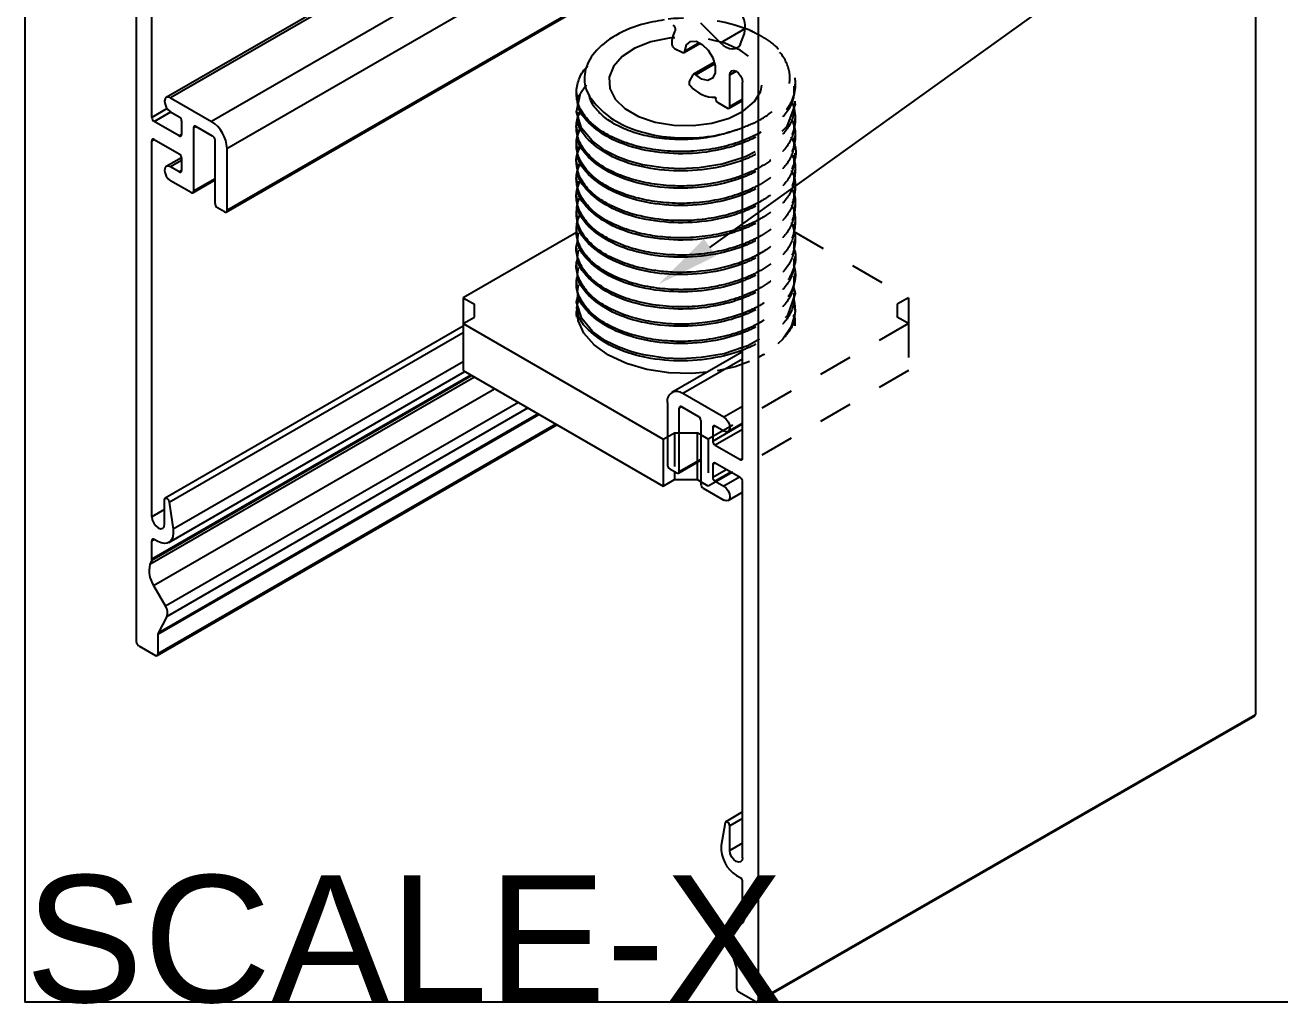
# Model space of a CAD drawing. Extents: x 0 to 7.2, y -17.4 to 0.
# Drawn here: x 0 to 3.71, y -17.354 to -14.46 of the extents above; entities that cross this region are included whole.
import ezdxf
from ezdxf import colors
from ezdxf.entities.mleader import LeaderData, LeaderLine
from ezdxf.math import Vec2, Vec3

# ---------------------------------------------------------------- set-up
doc = ezdxf.new("R2010")
doc.units = 0
doc.header["$LTSCALE"] = 0.5
doc.header["$MEASUREMENT"] = 0
doc.linetypes.add('HIDDEN2', pattern=[0.1875, 0.125, -0.0625])
doc.layers.add('CUST DWG', color=60, linetype='CONTINUOUS', lineweight=20)
doc.layers.add('Hardware', color=242, linetype='CONTINUOUS')
doc.layers.add('Housing', color=150, linetype='CONTINUOUS')
doc.layers.add('Text-Unprinted', color=131, linetype='CONTINUOUS', plot=False)
doc.styles.add('LSAD_Standard', font='arial.ttf')

msp = doc.modelspace()

# ---------------------------------------------------------------- linework, layer by layer
at = {"layer": 'Hardware', "transparency": 16777216}
for p, q in [((2.1429, -14.4747), (2.1447, -14.4756)), ((1.6303, -14.6594), (1.6303, -14.6658)), ((1.6303, -14.7105), (1.6303, -14.7168)), ((1.6303, -14.7614), (1.6303, -14.7679)), ((1.6303, -14.8125), (1.6303, -14.8189)), ((1.6303, -14.8635), (1.6303, -14.87)), ((1.6303, -14.9145), (1.6303, -14.921)), ((1.6303, -14.9656), (1.6303, -14.972)), ((1.6303, -15.0166), (1.6303, -15.0231)), ((1.6303, -15.0724), (1.2955, -15.2657)), ((1.6303, -15.0678), (1.6303, -15.0741)), ((1.6303, -15.1188), (1.6303, -15.1252)), ((1.6303, -15.1698), (1.6303, -15.1762)), ((1.6303, -15.2209), (1.6303, -15.2272)), ((1.2955, -15.2657), (1.3288, -15.2848)), ((1.2955, -15.2657), (1.2955, -15.3424)), ((1.3288, -15.3232), (1.3288, -15.2848)), ((1.6303, -15.2719), (1.6303, -15.2783)), ((1.2955, -15.3424), (1.3288, -15.3232)), ((1.2955, -15.3424), (1.8873, -15.684)), ((1.2955, -15.3424), (1.2955, -15.4813)), ((1.2955, -15.4813), (1.8873, -15.8228)), ((1.8873, -15.684), (1.8992, -15.6771)), ((1.8873, -15.684), (1.8873, -15.8228)), ((1.987, -15.753), (1.987, -15.8036)), ((1.8873, -15.8228), (1.9205, -15.8036)), ((1.9205, -15.7799), (1.9205, -15.8036)), ((1.9205, -15.8036), (1.987, -15.8036)), ((1.9982, -15.81), (1.987, -15.8036))]:
    msp.add_line(p, q, dxfattribs=at)
at = {"layer": 'Hardware', "linetype": 'HIDDEN2', "transparency": 16777216}
for p, q in [((2.2773, -14.6403), (2.2773, -14.6339)), ((2.2773, -14.6913), (2.2773, -14.6849)), ((2.2773, -14.7423), (2.2773, -14.736)), ((2.2773, -14.7934), (2.2773, -14.787)), ((2.2773, -14.8444), (2.2773, -14.8381)), ((2.2773, -14.8955), (2.2773, -14.889)), ((2.2773, -14.9465), (2.2773, -14.9401)), ((2.2773, -14.9975), (2.2773, -14.9912)), ((2.2773, -15.0486), (2.2773, -15.0421)), ((2.2736, -15.0703), (2.6121, -15.2657)), ((2.2773, -15.0996), (2.2773, -15.0932)), ((2.2773, -15.1507), (2.2773, -15.1443)), ((2.2773, -15.2017), (2.2773, -15.1954)), ((2.2773, -15.2527), (2.2773, -15.2464)), ((2.6121, -15.2657), (2.5788, -15.2848)), ((2.5788, -15.2848), (2.5788, -15.3232)), ((2.6121, -15.2657), (2.6121, -15.3424)), ((2.2754, -15.2898), (2.2764, -15.304)), ((2.2773, -15.3038), (2.2773, -15.2974)), ((2.6121, -15.3424), (2.5788, -15.3232)), ((2.6121, -15.3424), (2.0203, -15.684)), ((2.6121, -15.3424), (2.6121, -15.4813)), ((2.6121, -15.4813), (2.0203, -15.8228)), ((1.8992, -15.6771), (1.9205, -15.6648)), ((1.9205, -15.6648), (1.987, -15.6648)), ((1.9205, -15.6648), (1.9205, -15.7799)), ((1.9982, -15.6712), (1.987, -15.6648)), ((1.987, -15.6648), (1.987, -15.753)), ((2.0203, -15.684), (1.9982, -15.6712)), ((2.0203, -15.684), (2.0203, -15.8228)), ((2.0203, -15.8228), (1.9982, -15.81))]:
    msp.add_line(p, q, dxfattribs=at)
at = {"layer": 'Hardware', "transparency": 16777216, "flags": 128}
for points in [[(1.9141, -14.4975), (1.9042, -14.4981), (1.8505, -14.5092), (1.8033, -14.5277), (1.7656, -14.5524), (1.7397, -14.5818), (1.7273, -14.6139), (1.7291, -14.6468), (1.745, -14.6784), (1.774, -14.7067), (1.8143, -14.73), (1.8634, -14.7467), (1.9182, -14.7559), (1.9752, -14.7569), (2.0308, -14.7498), (2.0817, -14.7348), (2.1215, -14.7146)], [(2.1215, -14.852), (2.061, -14.8711), (1.9935, -14.882), (1.9349, -14.8846), (1.8873, -14.8821), (1.8262, -14.8726), (1.8116, -14.8691), (1.8079, -14.8682), (1.807, -14.8679), (1.8068, -14.8679), (1.8067, -14.8678), (1.8067, -14.8678), (1.8067, -14.8678), (1.8067, -14.8678), (1.8067, -14.8678), (1.8067, -14.8678), (1.7836, -14.861), (1.7519, -14.8491), (1.7145, -14.8301), (1.6765, -14.8023), (1.6453, -14.7642), (1.6305, -14.7163), (1.6429, -14.6612), (1.6548, -14.6423), (1.6605, -14.6358)], [(2.1215, -15.4132), (2.0668, -15.4312), (1.9997, -15.4428), (1.9408, -15.446), (1.8925, -15.444), (1.8293, -15.4347), (1.8134, -15.431), (1.8091, -15.4299), (1.8078, -15.4296), (1.8073, -15.4294), (1.8072, -15.4294), (1.8071, -15.4294), (1.8071, -15.4294), (1.8071, -15.4294), (1.8071, -15.4294), (1.8071, -15.4294), (1.8071, -15.4294), (1.8071, -15.4294), (1.8071, -15.4294), (1.785, -15.4229), (1.7538, -15.4113), (1.7165, -15.3928), (1.6782, -15.3652), (1.6462, -15.3272), (1.6305, -15.2791), (1.6353, -15.257)], [(2.017, -15.4857), (1.9707, -15.49), (1.9033, -15.4879), (1.8382, -15.4779), (1.7781, -15.4602), (1.7257, -15.4357), (1.6832, -15.4054), (1.6526, -15.3708), (1.6352, -15.3332), (1.6316, -15.2943), (1.6374, -15.2676)]]:
    msp.add_lwpolyline(points, dxfattribs=at)
at = {"layer": 'Hardware', "linetype": 'HIDDEN2', "transparency": 16777216, "flags": 128}
for points in [[(2.1147, -14.5334), (2.0696, -14.5132), (2.0173, -14.5001), (1.9609, -14.495), (1.9141, -14.4975)], [(2.1215, -14.7146), (2.1244, -14.7131), (2.1565, -14.6858), (2.1758, -14.6549), (2.1812, -14.6221), (2.1723, -14.5896), (2.1496, -14.5594), (2.1147, -14.5334)], [(2.2749, -14.6851), (2.277, -14.6937), (2.2528, -14.7594), (2.2002, -14.8117), (2.1325, -14.8486), (2.1215, -14.852)], [(2.2718, -15.2325), (2.2771, -15.2529), (2.2546, -15.3181), (2.2037, -15.3705), (2.1375, -15.4079), (2.1215, -15.4132)], [(2.2756, -15.3173), (2.2654, -15.3522), (2.2412, -15.3886), (2.2045, -15.4212), (2.1568, -15.4487), (2.1002, -15.4699), (2.0373, -15.4839), (2.017, -15.4857)]]:
    msp.add_lwpolyline(points, dxfattribs=at)
at = {"layer": 'Hardware', "linetype": 'HIDDEN2', "transparency": 16777216}
msp.add_arc((1.9548, -14.9549), 0.5157, 68.6082, 95.8848, dxfattribs=at)
at = {"layer": 'Hardware', "transparency": 16777216}
for points, knots in [([(1.8899, -14.444), (1.8671, -14.448), (1.8104, -14.4587), (1.7332, -14.4933), (1.6736, -14.5451), (1.6493, -14.6046), (1.6583, -14.6638), (1.6907, -14.6971), (1.7063, -14.7131)], [0.0209138, 0.0209138, 0.0209138, 0.0209138, 0.1400202, 0.3191408, 0.4984811, 0.6705735, 0.8421765, 1, 1, 1, 1]), ([(2.1215, -14.8019), (2.1173, -14.8035), (2.1026, -14.8088), (2.0761, -14.8168), (2.0409, -14.8247), (1.9936, -14.8319), (1.934, -14.835), (1.8648, -14.8299), (1.7997, -14.8165), (1.7417, -14.7953), (1.6936, -14.7675), (1.6575, -14.7345), (1.6353, -14.6978), (1.6276, -14.6592), (1.6362, -14.6209), (1.6495, -14.5939), (1.6635, -14.5815), (1.6653, -14.5799)], [0.4322399, 0.4322399, 0.4322399, 0.4322399, 0.4422294, 0.4668424, 0.4921386, 0.5181177, 0.5656221, 0.6131264, 0.6606308, 0.7081352, 0.7556396, 0.803144, 0.8506484, 0.8981528, 0.9456573, 0.9931617, 1, 1, 1, 1]), ([(2.1215, -14.8083), (2.1046, -14.8147), (2.0531, -14.8306), (1.9596, -14.8433), (1.8461, -14.8359), (1.7436, -14.8061), (1.6689, -14.7566), (1.63, -14.7065), (1.6347, -14.6754), (1.6362, -14.6659)], [0.3267714, 0.3267714, 0.3267714, 0.3267714, 0.3850289, 0.4946932, 0.6039513, 0.71956, 0.8333848, 0.9492983, 1, 1, 1, 1]), ([(2.1043, -14.7691), (2.0895, -14.7742), (2.0563, -14.7856), (1.9993, -14.7958), (1.9367, -14.7993), (1.8747, -14.7951), (1.8161, -14.7833), (1.7642, -14.7646), (1.721, -14.7399), (1.6893, -14.7105), (1.6717, -14.6857), (1.6694, -14.6709), (1.6689, -14.6677)], [0, 0, 0, 0, 0.0883922, 0.1992441, 0.3076367, 0.4175182, 0.5288267, 0.6389464, 0.7472263, 0.8579245, 0.9691025, 1, 1, 1, 1]), ([(2.1219, -14.9038), (2.1097, -14.9084), (2.0764, -14.9194), (2.018, -14.9316), (1.948, -14.937), (1.8783, -14.9337), (1.812, -14.9219), (1.7524, -14.9021), (1.7021, -14.8755), (1.6635, -14.8433), (1.6383, -14.8071), (1.6285, -14.7689), (1.6306, -14.736), (1.6416, -14.7175), (1.6454, -14.7111)], [0.348565, 0.348565, 0.348565, 0.348565, 0.3843172, 0.4428619, 0.5014064, 0.5599505, 0.6184943, 0.6770379, 0.7355811, 0.7941241, 0.8525948, 0.9110658, 0.9695371, 1, 1, 1, 1]), ([(2.1215, -14.8593), (2.1046, -14.8657), (2.0531, -14.8816), (1.9596, -14.8943), (1.8461, -14.8869), (1.7436, -14.8572), (1.6689, -14.8076), (1.63, -14.7576), (1.6347, -14.7264), (1.6362, -14.7169)], [0.3267714, 0.3267714, 0.3267714, 0.3267714, 0.3850289, 0.4946932, 0.6039513, 0.71956, 0.8333848, 0.9492983, 1, 1, 1, 1]), ([(1.7063, -14.7131), (1.712, -14.7181), (1.7355, -14.7388), (1.7924, -14.7688), (1.8831, -14.7917), (1.9819, -14.7957), (2.0569, -14.7844), (2.0948, -14.7722), (2.1043, -14.7691)], [0, 0, 0, 0, 0.069066, 0.283713, 0.49836, 0.713008, 0.927655, 1, 1, 1, 1]), ([(2.1215, -14.955), (2.1118, -14.9586), (2.0799, -14.9695), (2.0222, -14.9822), (1.9494, -14.9882), (1.8788, -14.9848), (1.824, -14.9751), (1.7844, -14.9637), (1.7594, -14.9546), (1.7403, -14.9461), (1.7185, -14.935), (1.6894, -14.9168), (1.6549, -14.885), (1.6364, -14.8521), (1.6303, -14.8241), (1.6301, -14.8049), (1.6331, -14.7837), (1.641, -14.7697), (1.6453, -14.7621)], [0.3481064, 0.3481064, 0.3481064, 0.3481064, 0.376565, 0.4391058, 0.5000877, 0.5593691, 0.6169494, 0.6451394, 0.6729022, 0.693151, 0.7075897, 0.7481971, 0.8044279, 0.8762351, 0.9037151, 0.9329356, 0.9638964, 1, 1, 1, 1]), ([(2.1215, -14.9103), (2.1046, -14.9167), (2.0531, -14.9327), (1.9596, -14.9454), (1.8461, -14.938), (1.7436, -14.9082), (1.6689, -14.8587), (1.63, -14.8086), (1.6347, -14.7775), (1.6362, -14.768)], [0.3267714, 0.3267714, 0.3267714, 0.3267714, 0.3850289, 0.4946932, 0.6039513, 0.71956, 0.8333848, 0.9492983, 1, 1, 1, 1]), ([(2.1215, -15.0061), (2.1027, -15.0132), (2.0616, -15.0256), (1.9964, -15.0362), (1.9325, -15.0388), (1.8614, -15.034), (1.7927, -15.0193), (1.7445, -14.9997), (1.7159, -14.9843), (1.6944, -14.9707), (1.6665, -14.9476), (1.6419, -14.916), (1.6292, -14.8784), (1.6296, -14.8432), (1.6403, -14.8219), (1.645, -14.8126)], [0.3455582, 0.3455582, 0.3455582, 0.3455582, 0.400865, 0.4598414, 0.5133598, 0.5614146, 0.6409028, 0.6986175, 0.7130126, 0.7424986, 0.7816857, 0.8404038, 0.8991231, 0.9557797, 1, 1, 1, 1]), ([(2.1215, -14.9614), (2.1046, -14.9678), (2.0531, -14.9837), (1.9596, -14.9964), (1.8461, -14.989), (1.7436, -14.9593), (1.6689, -14.9097), (1.63, -14.8596), (1.6347, -14.8285), (1.6362, -14.819)], [0.3267714, 0.3267714, 0.3267714, 0.3267714, 0.3850289, 0.4946932, 0.6039513, 0.71956, 0.8333848, 0.9492983, 1, 1, 1, 1]), ([(2.1215, -15.057), (2.1149, -15.0595), (2.0879, -15.069), (2.0368, -15.0816), (1.9686, -15.0893), (1.902, -15.0887), (1.8377, -15.0805), (1.775, -15.0641), (1.718, -15.0387), (1.6735, -15.0065), (1.6439, -14.9705), (1.6297, -14.9326), (1.629, -14.8961), (1.64, -14.8737), (1.645, -14.8636)], [0.3475836, 0.3475836, 0.3475836, 0.3475836, 0.3669783, 0.4255345, 0.4840914, 0.539631, 0.592383, 0.6508027, 0.7148835, 0.776888, 0.835474, 0.8940601, 0.9526465, 1, 1, 1, 1]), ([(2.1215, -15.0124), (2.1046, -15.0188), (2.0531, -15.0347), (1.9596, -15.0474), (1.8461, -15.04), (1.7436, -15.0103), (1.6689, -14.9608), (1.63, -14.9107), (1.6347, -14.8795), (1.6362, -14.8701)], [0.3267714, 0.3267714, 0.3267714, 0.3267714, 0.3850289, 0.4946932, 0.6039513, 0.71956, 0.8333848, 0.9492983, 1, 1, 1, 1]), ([(2.1215, -15.1081), (2.1167, -15.1099), (2.0916, -15.1189), (2.043, -15.1316), (1.9737, -15.1401), (1.9034, -15.14), (1.8355, -15.1312), (1.7732, -15.1142), (1.7192, -15.09), (1.6761, -15.0597), (1.6459, -15.0248), (1.6303, -14.9871), (1.6285, -14.9493), (1.6395, -14.9255), (1.6447, -14.9142)], [0.3476261, 0.3476261, 0.3476261, 0.3476261, 0.3616997, 0.4202215, 0.4787432, 0.537265, 0.5957869, 0.6543087, 0.7128305, 0.7713524, 0.8298743, 0.8883962, 0.9469181, 1, 1, 1, 1]), ([(2.1215, -15.0635), (2.1046, -15.0699), (2.0531, -15.0858), (1.9596, -15.0985), (1.8461, -15.0911), (1.7436, -15.0613), (1.6689, -15.0118), (1.63, -14.9617), (1.6347, -14.9306), (1.6362, -14.9211)], [0.3267714, 0.3267714, 0.3267714, 0.3267714, 0.3850289, 0.4946932, 0.6039513, 0.71956, 0.8333848, 0.9492983, 1, 1, 1, 1]), ([(2.1215, -15.1591), (2.0921, -15.1703), (2.0248, -15.1879), (1.9423, -15.1924), (1.8888, -15.1886), (1.8647, -15.1858), (1.8278, -15.1799), (1.7787, -15.1672), (1.7238, -15.1436), (1.6796, -15.1138), (1.6483, -15.0793), (1.6306, -15.0416), (1.6298, -15.0031), (1.635, -14.9768), (1.6442, -14.9649), (1.6443, -14.9648)], [0.3467523, 0.3467523, 0.3467523, 0.3467523, 0.4330539, 0.526788, 0.550083, 0.569646, 0.5892091, 0.6477968, 0.7063846, 0.7649725, 0.8235603, 0.8821482, 0.9407361, 0.999324, 1, 1, 1, 1]), ([(2.1215, -15.1145), (2.1046, -15.1209), (2.0531, -15.1368), (1.9596, -15.1495), (1.8461, -15.1421), (1.7436, -15.1124), (1.6689, -15.0628), (1.63, -15.0128), (1.6347, -14.9816), (1.6362, -14.9721)], [0.3267714, 0.3267714, 0.3267714, 0.3267714, 0.3850289, 0.4946932, 0.6039513, 0.71956, 0.8333848, 0.9492983, 1, 1, 1, 1]), ([(2.1215, -15.2102), (2.1198, -15.2108), (2.1116, -15.2139), (2.0964, -15.219), (2.0754, -15.225), (2.053, -15.2304), (2.025, -15.2356), (1.9872, -15.2405), (1.9361, -15.2429), (1.8728, -15.2393), (1.8009, -15.2258), (1.7275, -15.1984), (1.68, -15.1654), (1.6544, -15.1364), (1.6419, -15.1166), (1.6311, -15.0901), (1.6293, -15.0572), (1.6343, -15.03), (1.6439, -15.0172), (1.6446, -15.0163)], [0.3481733, 0.3481733, 0.3481733, 0.3481733, 0.3530567, 0.3723096, 0.391533, 0.410727, 0.432281, 0.4643981, 0.5070662, 0.560269, 0.6239864, 0.6981941, 0.7828639, 0.813537, 0.8453833, 0.8784026, 0.9367866, 0.9951706, 1, 1, 1, 1]), ([(2.1215, -15.1655), (2.1046, -15.1719), (2.0531, -15.1879), (1.9596, -15.2006), (1.8461, -15.1932), (1.7436, -15.1634), (1.6689, -15.1139), (1.63, -15.0638), (1.6347, -15.0327), (1.6362, -15.0232)], [0.3267714, 0.3267714, 0.3267714, 0.3267714, 0.3850289, 0.4946932, 0.6039513, 0.71956, 0.8333848, 0.9492983, 1, 1, 1, 1]), ([(2.1215, -15.2612), (2.1108, -15.2653), (2.0782, -15.2762), (2.0189, -15.2889), (1.943, -15.2946), (1.8648, -15.2897), (1.8037, -15.2765), (1.761, -15.2616), (1.7247, -15.2454), (1.6863, -15.2214), (1.6524, -15.1876), (1.6334, -15.1505), (1.6274, -15.1191), (1.6331, -15.1012), (1.6348, -15.0959)], [0.3639282, 0.3639282, 0.3639282, 0.3639282, 0.3969434, 0.4606077, 0.5268216, 0.5955838, 0.6668929, 0.6991798, 0.7297981, 0.7909455, 0.8520927, 0.9132397, 0.9743865, 1, 1, 1, 1]), ([(2.1215, -15.2166), (2.1046, -15.223), (2.0531, -15.2389), (1.9596, -15.2516), (1.8461, -15.2442), (1.7436, -15.2145), (1.6689, -15.1649), (1.63, -15.1148), (1.6347, -15.0837), (1.6362, -15.0742)], [0.3267714, 0.3267714, 0.3267714, 0.3267714, 0.3850289, 0.4946932, 0.6039513, 0.71956, 0.8333848, 0.9492983, 1, 1, 1, 1]), ([(2.1215, -15.2676), (2.1046, -15.274), (2.0531, -15.2899), (1.9596, -15.3026), (1.8461, -15.2952), (1.7436, -15.2655), (1.6689, -15.216), (1.63, -15.1659), (1.6347, -15.1347), (1.6362, -15.1253)], [0.3267714, 0.3267714, 0.3267714, 0.3267714, 0.3850289, 0.4946932, 0.6039513, 0.71956, 0.8333848, 0.9492983, 1, 1, 1, 1]), ([(2.1215, -15.3123), (2.1207, -15.3126), (2.1119, -15.3159), (2.0938, -15.322), (2.0583, -15.3317), (2.0176, -15.3392), (1.9715, -15.3435), (1.9207, -15.3446), (1.86, -15.3396), (1.7953, -15.3255), (1.738, -15.3039), (1.6907, -15.2757), (1.6554, -15.2424), (1.6347, -15.2055), (1.6274, -15.173), (1.6329, -15.1537), (1.6348, -15.1472)], [0.3411947, 0.3411947, 0.3411947, 0.3411947, 0.343763, 0.3691394, 0.3973056, 0.4488274, 0.4833354, 0.523654, 0.5870097, 0.6503662, 0.7137233, 0.7770812, 0.8405113, 0.9039412, 0.9673707, 1, 1, 1, 1]), ([(2.1215, -15.3633), (2.1179, -15.3647), (2.1036, -15.3699), (2.0775, -15.3779), (2.0418, -15.386), (1.9942, -15.3933), (1.9344, -15.3964), (1.8652, -15.3914), (1.8, -15.378), (1.742, -15.3569), (1.6939, -15.3292), (1.6576, -15.2961), (1.6358, -15.2595), (1.6275, -15.2259), (1.6328, -15.2054), (1.6348, -15.1977)], [0.341587, 0.341587, 0.341587, 0.341587, 0.353161, 0.386356, 0.4204943, 0.4555758, 0.5188259, 0.582076, 0.6453261, 0.7085762, 0.7718264, 0.8350765, 0.8983267, 0.9615768, 1, 1, 1, 1]), ([(2.1215, -15.3187), (2.1046, -15.3251), (2.0531, -15.341), (1.9596, -15.3537), (1.8461, -15.3463), (1.7436, -15.3165), (1.6689, -15.267), (1.63, -15.2169), (1.6347, -15.1858), (1.6362, -15.1763)], [0.3267714, 0.3267714, 0.3267714, 0.3267714, 0.3850289, 0.4946932, 0.6039513, 0.71956, 0.8333848, 0.9492983, 1, 1, 1, 1]), ([(2.1215, -15.3697), (2.1046, -15.3761), (2.0531, -15.392), (1.9596, -15.4047), (1.8461, -15.3973), (1.7436, -15.3676), (1.6689, -15.318), (1.63, -15.268), (1.6347, -15.2368), (1.6362, -15.2273)], [0.3267714, 0.3267714, 0.3267714, 0.3267714, 0.3850289, 0.4946932, 0.6039513, 0.71956, 0.8333848, 0.9492983, 1, 1, 1, 1]), ([(1.6315, -15.3229), (1.6307, -15.3124), (1.63, -15.3018), (1.6353, -15.2918), (1.6353, -15.2916)], [0, 0, 0, 0, 0.987791, 1, 1, 1, 1]), ([(2.1215, -15.4207), (2.1046, -15.4271), (2.0531, -15.4431), (1.9596, -15.4558), (1.8462, -15.4484), (1.7432, -15.4186), (1.6702, -15.369), (1.6326, -15.3265), (1.6346, -15.3031), (1.6347, -15.3013)], [0.3407406, 0.3407406, 0.3407406, 0.3407406, 0.4014861, 0.5158378, 0.6297659, 0.750316, 0.869006, 0.989874, 1, 1, 1, 1])]:
    msp.add_open_spline(points, degree=3, knots=knots, dxfattribs=at)
at = {"layer": 'Hardware', "linetype": 'HIDDEN2', "transparency": 16777216}
for points, knots in [([(2.1448, -14.4755), (2.153, -14.4795), (2.1673, -14.4863), (2.1969, -14.5039), (2.2261, -14.5265), (2.2531, -14.5577), (2.2712, -14.5906), (2.2798, -14.6304), (2.2731, -14.6759), (2.2451, -14.7243), (2.1939, -14.7688), (2.1464, -14.7924), (2.1215, -14.8019)], [0, 0, 0, 0, 0.0212852, 0.0369913, 0.0840815, 0.1168777, 0.1558112, 0.2008743, 0.2520582, 0.309353, 0.3727475, 0.4322399, 0.4322399, 0.4322399, 0.4322399]), ([(2.1215, -14.7626), (2.1395, -14.7557), (2.1801, -14.7391), (2.2303, -14.6996), (2.2629, -14.6469), (2.263, -14.5871), (2.2296, -14.5297), (2.1819, -14.4938), (2.1499, -14.4782), (2.1447, -14.4756)], [0.0339706, 0.0339706, 0.0339706, 0.0339706, 0.1411682, 0.2821998, 0.4499809, 0.6176759, 0.7902695, 0.9655975, 1, 1, 1, 1]), ([(2.2731, -14.6402), (2.2736, -14.6524), (2.2751, -14.6862), (2.2383, -14.7397), (2.1808, -14.7827), (2.1366, -14.8025), (2.1215, -14.8083)], [0, 0, 0, 0, 0.0597086, 0.1660599, 0.2747875, 0.3267714, 0.3267714, 0.3267714, 0.3267714]), ([(2.2731, -14.6913), (2.2736, -14.7034), (2.2751, -14.7373), (2.2383, -14.7908), (2.1808, -14.8337), (2.1366, -14.8536), (2.1215, -14.8593)], [0, 0, 0, 0, 0.0597086, 0.1660599, 0.2747875, 0.3267714, 0.3267714, 0.3267714, 0.3267714]), ([(2.2661, -14.6855), (2.2666, -14.6865), (2.2691, -14.6916), (2.2764, -14.7132), (2.2791, -14.7414), (2.2724, -14.7718), (2.2614, -14.799), (2.2386, -14.8316), (2.198, -14.8665), (2.1566, -14.8896), (2.1297, -14.9008), (2.1219, -14.9038)], [0, 0, 0, 0, 0.004228, 0.0224259, 0.091752, 0.1210571, 0.1503381, 0.2088155, 0.2672936, 0.3257723, 0.348565, 0.348565, 0.348565, 0.348565]), ([(2.2656, -14.7374), (2.2685, -14.7439), (2.2774, -14.7638), (2.2789, -14.7988), (2.2678, -14.8398), (2.2424, -14.8781), (2.2046, -14.9127), (2.1624, -14.9379), (2.1326, -14.9508), (2.1215, -14.955)], [0, 0, 0, 0, 0.0277544, 0.0861073, 0.1444597, 0.2008173, 0.2570152, 0.3155982, 0.3481064, 0.3481064, 0.3481064, 0.3481064]), ([(2.2731, -14.7423), (2.2736, -14.7545), (2.2751, -14.7883), (2.2383, -14.8418), (2.1808, -14.8848), (2.1366, -14.9046), (2.1215, -14.9103)], [0, 0, 0, 0, 0.0597086, 0.1660599, 0.2747875, 0.3267714, 0.3267714, 0.3267714, 0.3267714]), ([(2.264, -14.791), (2.2674, -14.7965), (2.2828, -14.8213), (2.2771, -14.8686), (2.2493, -14.9242), (2.198, -14.9698), (2.1511, -14.9945), (2.1246, -15.0049), (2.1215, -15.0061)], [0, 0, 0, 0, 0.0243408, 0.1105068, 0.1912501, 0.2665626, 0.3364366, 0.3455582, 0.3455582, 0.3455582, 0.3455582]), ([(2.2731, -14.7933), (2.2736, -14.8055), (2.2751, -14.8394), (2.2383, -14.8929), (2.1808, -14.9358), (2.1366, -14.9557), (2.1215, -14.9614)], [0, 0, 0, 0, 0.0597086, 0.1660599, 0.2747875, 0.3267714, 0.3267714, 0.3267714, 0.3267714]), ([(2.2653, -14.8399), (2.2673, -14.8435), (2.2768, -14.8603), (2.279, -14.8915), (2.2719, -14.9316), (2.2504, -14.9705), (2.2139, -15.0082), (2.1712, -15.0354), (2.1381, -15.0506), (2.1249, -15.0558), (2.1215, -15.057)], [0, 0, 0, 0, 0.0155668, 0.0741219, 0.1281878, 0.1838366, 0.2438831, 0.3083232, 0.3376576, 0.3475836, 0.3475836, 0.3475836, 0.3475836]), ([(2.2731, -14.8444), (2.2736, -14.8565), (2.2751, -14.8904), (2.2383, -14.9439), (2.1808, -14.9869), (2.1366, -15.0067), (2.1215, -15.0124)], [0, 0, 0, 0, 0.0597086, 0.1660599, 0.2747875, 0.3267714, 0.3267714, 0.3267714, 0.3267714]), ([(2.2655, -14.8906), (2.267, -14.893), (2.2762, -14.9086), (2.279, -14.9397), (2.2726, -14.9816), (2.2501, -15.0219), (2.2142, -15.0585), (2.1699, -15.0874), (2.1366, -15.1023), (2.1215, -15.1081)], [0, 0, 0, 0, 0.0105693, 0.069091, 0.1276127, 0.1861344, 0.2446562, 0.3031779, 0.3476261, 0.3476261, 0.3476261, 0.3476261]), ([(2.2731, -14.8954), (2.2736, -14.9076), (2.2751, -14.9414), (2.2383, -14.9949), (2.1808, -15.0379), (2.1366, -15.0577), (2.1215, -15.0635)], [0, 0, 0, 0, 0.0597086, 0.1660599, 0.2747875, 0.3267714, 0.3267714, 0.3267714, 0.3267714]), ([(2.265, -14.9425), (2.2669, -14.9452), (2.2768, -14.9598), (2.2784, -14.9905), (2.273, -15.0334), (2.2463, -15.0793), (2.1971, -15.124), (2.1493, -15.1486), (2.1217, -15.159), (2.1215, -15.1591)], [0, 0, 0, 0, 0.0121459, 0.0653947, 0.1254182, 0.1922068, 0.2657502, 0.3460368, 0.3467523, 0.3467523, 0.3467523, 0.3467523]), ([(2.2731, -14.9465), (2.2736, -14.9586), (2.2751, -14.9925), (2.2383, -15.046), (2.1808, -15.0889), (2.1366, -15.1088), (2.1215, -15.1145)], [0, 0, 0, 0, 0.0597086, 0.1660599, 0.2747875, 0.3267714, 0.3267714, 0.3267714, 0.3267714]), ([(2.2661, -14.9919), (2.2664, -14.9923), (2.2751, -15.0061), (2.2786, -15.0354), (2.2747, -15.0777), (2.2541, -15.1185), (2.2201, -15.1557), (2.1752, -15.1868), (2.1395, -15.2033), (2.1215, -15.2102)], [0, 0, 0, 0, 0.00208, 0.0612349, 0.1201263, 0.1787542, 0.2371186, 0.2952195, 0.3481733, 0.3481733, 0.3481733, 0.3481733]), ([(2.2731, -14.9975), (2.2736, -15.0097), (2.2751, -15.0435), (2.2383, -15.097), (2.1808, -15.14), (2.1366, -15.1598), (2.1215, -15.1655)], [0, 0, 0, 0, 0.0597086, 0.1660599, 0.2747875, 0.3267714, 0.3267714, 0.3267714, 0.3267714]), ([(2.2659, -15.0432), (2.2705, -15.0558), (2.2776, -15.0753), (2.2775, -15.1023), (2.2714, -15.1399), (2.2466, -15.1822), (2.198, -15.2234), (2.158, -15.2462), (2.1306, -15.2577), (2.1215, -15.2612)], [0, 0, 0, 0, 0.0562072, 0.0867791, 0.1173509, 0.2212609, 0.2772688, 0.33583, 0.3639282, 0.3639282, 0.3639282, 0.3639282]), ([(2.2731, -15.0485), (2.2736, -15.0607), (2.2751, -15.0946), (2.2383, -15.1481), (2.1808, -15.191), (2.1366, -15.2109), (2.1215, -15.2166)], [0, 0, 0, 0, 0.0597086, 0.1660599, 0.2747875, 0.3267714, 0.3267714, 0.3267714, 0.3267714]), ([(2.2731, -15.0996), (2.2736, -15.1117), (2.2751, -15.1456), (2.2383, -15.1991), (2.1808, -15.2421), (2.1366, -15.2619), (2.1215, -15.2676)], [0, 0, 0, 0, 0.0597086, 0.1660599, 0.2747875, 0.3267714, 0.3267714, 0.3267714, 0.3267714]), ([(2.2723, -15.1181), (2.2737, -15.1215), (2.2817, -15.1405), (2.2753, -15.1744), (2.2582, -15.2142), (2.2347, -15.2423), (2.2138, -15.261), (2.1978, -15.273), (2.1747, -15.288), (2.1496, -15.301), (2.1278, -15.3099), (2.1215, -15.3123)], [0, 0, 0, 0, 0.0155583, 0.0884522, 0.1503831, 0.2013293, 0.2291946, 0.2521597, 0.270223, 0.3211771, 0.3411947, 0.3411947, 0.3411947, 0.3411947]), ([(2.2731, -15.1506), (2.2736, -15.1628), (2.2751, -15.1966), (2.2383, -15.2501), (2.1808, -15.2931), (2.1366, -15.3129), (2.1215, -15.3187)], [0, 0, 0, 0, 0.0597086, 0.1660599, 0.2747875, 0.3267714, 0.3267714, 0.3267714, 0.3267714]), ([(2.2724, -15.168), (2.2742, -15.1744), (2.2804, -15.1958), (2.2734, -15.2348), (2.2471, -15.2837), (2.1956, -15.3292), (2.1473, -15.3535), (2.1215, -15.3633)], [0, 0, 0, 0, 0.0293799, 0.0976844, 0.1744271, 0.2595919, 0.341587, 0.341587, 0.341587, 0.341587]), ([(2.2731, -15.2017), (2.2736, -15.2138), (2.2751, -15.2477), (2.2383, -15.3012), (2.1808, -15.3441), (2.1366, -15.364), (2.1215, -15.3697)], [0, 0, 0, 0, 0.0597086, 0.1660599, 0.2747875, 0.3267714, 0.3267714, 0.3267714, 0.3267714]), ([(2.2731, -15.2527), (2.2736, -15.2649), (2.2751, -15.2987), (2.2383, -15.3522), (2.1808, -15.3952), (2.1366, -15.415), (2.1215, -15.4207)], [0, 0, 0, 0, 0.0622607, 0.1731578, 0.2865326, 0.3407406, 0.3407406, 0.3407406, 0.3407406]), ([(2.2725, -15.2675), (2.2752, -15.2824), (2.2791, -15.3042), (2.2724, -15.333), (2.2616, -15.3603), (2.2384, -15.3927), (2.2059, -15.4225), (2.1794, -15.4366), (2.1706, -15.4412)], [0, 0, 0, 0, 0.232646, 0.342733, 0.452385, 0.671373, 0.890364, 1, 1, 1, 1]), ([(2.2725, -15.317), (2.2729, -15.3248), (2.2741, -15.3474), (2.2572, -15.3682), (2.2461, -15.3818)], [0, 0, 0, 0, 0.342356, 1, 1, 1, 1]), ([(2.2726, -15.3162), (2.2728, -15.3168), (2.2772, -15.3273), (2.2765, -15.3382), (2.2758, -15.3485)], [0, 0, 0, 0, 0.057347, 1, 1, 1, 1])]:
    msp.add_open_spline(points, degree=3, knots=knots, dxfattribs=at)
at = {"layer": 'Hardware', "transparency": 16777216}
msp.add_open_spline([(2.1043, -14.7691), (2.11, -14.7669), (2.1158, -14.7648), (2.1215, -14.7626)], degree=3, dxfattribs=at)
at = {"layer": 'Housing', "transparency": 16777216}
for p, q in [((0.329, -13.1954), (0.329, -16.2823)), ((3.638, -13.411), (3.638, -16.4979)), ((0.3749, -14.7324), (0.3749, -13.6205)), ((1.183, -14.2319), (0.4177, -14.6736)), ((1.1902, -14.2362), (0.4302, -14.6748)), ((2.1675, -14.2565), (2.1675, -17.3434)), ((1.3113, -14.3061), (0.5513, -14.7447)), ((0.5952, -15.0126), (1.7351, -14.3547)), ((0.5972, -14.8243), (1.4379, -14.3391)), ((1.7322, -14.353), (0.5972, -15.008)), ((1.997, -14.4532), (2.0563, -14.5124)), ((2.0563, -14.5124), (2.1298, -14.4701)), ((2.1152, -14.5147), (2.127, -14.484)), ((1.9201, -14.5286), (1.9449, -14.5404)), ((1.9493, -14.5405), (1.9971, -14.513)), ((1.9514, -14.5364), (1.9944, -14.5115)), ((2.0384, -14.5691), (1.9761, -14.6051)), ((2.0398, -14.5745), (1.9832, -14.6071)), ((1.9747, -14.6066), (1.9641, -14.6266)), ((2.0839, -14.6068), (2.1027, -14.5959)), ((2.0839, -14.7007), (2.0839, -14.6068)), ((2.1215, -15.7404), (2.1215, -14.6285)), ((0.4302, -14.6748), (0.5513, -14.7447)), ((2.0415, -14.6731), (2.0415, -14.6762)), ((2.0486, -14.6885), (2.0769, -14.7048)), ((2.0819, -14.7053), (2.1215, -14.6824)), ((2.0839, -14.7007), (2.1215, -14.679)), ((0.4202, -14.7063), (0.3749, -14.7324)), ((0.382, -14.7446), (0.4312, -14.7162)), ((0.4302, -14.7156), (0.4558, -14.7304)), ((0.4558, -14.7872), (0.382, -14.7446)), ((0.4629, -14.7427), (0.4629, -14.7831)), ((0.4982, -14.7631), (0.5053, -14.759)), ((0.4982, -14.7631), (0.4982, -14.9509)), ((0.5548, -14.7876), (0.5053, -14.759)), ((0.3749, -14.8018), (0.382, -14.7977)), ((0.3749, -15.9137), (0.3749, -14.8018)), ((0.382, -14.7977), (0.4558, -14.8403)), ((0.4629, -14.7831), (0.4558, -14.7872)), ((0.5619, -14.9876), (0.5619, -14.7998)), ((0.5972, -14.8243), (0.5972, -15.008)), ((0.4629, -14.8517), (0.4177, -14.8777)), ((0.4629, -14.8601), (0.4302, -14.879)), ((0.4629, -14.8525), (0.4629, -14.8897)), ((0.4558, -14.8938), (0.4302, -14.879)), ((0.4629, -14.8897), (0.4558, -14.8938)), ((0.5619, -14.9142), (0.4982, -14.9509)), ((0.4912, -14.955), (0.4302, -14.9198)), ((0.4962, -14.9555), (0.5619, -14.9176)), ((0.5902, -15.0121), (0.569, -14.9999)), ((1.2955, -15.3502), (0.4146, -15.8586)), ((0.4265, -15.8698), (1.2955, -15.3683)), ((2.1215, -15.4254), (1.9127, -15.546)), ((1.2955, -15.4552), (0.4378, -15.9502)), ((2.1215, -15.4474), (1.9452, -15.5492)), ((1.3294, -15.5008), (0.3694, -16.0548)), ((0.3745, -16.0416), (1.3204, -15.4956)), ((1.3184, -15.4945), (0.3749, -16.039)), ((0.4251, -15.9896), (1.3007, -15.4842)), ((0.3801, -16.1167), (1.3883, -15.5348)), ((1.4589, -15.5756), (0.4154, -16.1778)), ((1.8992, -15.5757), (1.8992, -15.7595)), ((2.0663, -15.6191), (1.9452, -15.5492)), ((0.3926, -16.261), (1.5196, -15.6106)), ((1.5173, -15.6093), (0.3933, -16.258)), ((0.4196, -16.2079), (1.4871, -15.5918)), ((1.9416, -15.588), (1.9346, -15.592)), ((1.9346, -15.7799), (1.9346, -15.592)), ((1.9416, -15.588), (1.9911, -15.6165)), ((2.1215, -15.5872), (2.0663, -15.6191)), ((0.3906, -16.3237), (1.5728, -15.6413)), ((1.5699, -15.6396), (0.3926, -16.3191)), ((1.9982, -15.6288), (1.9982, -15.8166)), ((2.0336, -15.6896), (2.1215, -15.6389)), ((2.0406, -15.6451), (2.0336, -15.6492)), ((2.0336, -15.6492), (2.0336, -15.6896)), ((2.0663, -15.6599), (2.0406, -15.6451)), ((2.1215, -15.6552), (2.0406, -15.7019)), ((2.0788, -15.6611), (2.1215, -15.6365)), ((2.0406, -15.7019), (2.1144, -15.7445)), ((1.9325, -15.7845), (1.9982, -15.7465)), ((1.9346, -15.7799), (1.9982, -15.7431)), ((2.0406, -15.755), (2.0336, -15.759)), ((2.0336, -15.759), (2.0336, -15.7962)), ((2.1144, -15.7976), (2.0406, -15.755)), ((2.1144, -15.7445), (2.1215, -15.7404)), ((1.9063, -15.7717), (1.9275, -15.784)), ((2.0336, -15.7962), (2.0728, -15.7735)), ((2.0869, -15.7817), (2.0406, -15.8084)), ((2.1126, -15.7965), (2.0663, -15.8232)), ((2.0053, -15.8289), (2.0663, -15.864)), ((2.0406, -15.8084), (2.0663, -15.8232)), ((2.0788, -15.8653), (2.1215, -15.8406)), ((2.1215, -16.9217), (2.1215, -15.8098)), ((0.4125, -15.9354), (0.4125, -15.8632)), ((0.4265, -15.8698), (0.4378, -15.9502)), ((0.4125, -15.892), (0.3749, -15.9137)), ((0.3749, -15.9844), (0.382, -15.9803)), ((0.3749, -16.039), (0.3749, -15.9844)), ((0.3926, -15.9864), (0.382, -15.9803)), ((0.3745, -16.0416), (0.3694, -16.0548)), ((0.3801, -16.1167), (0.4154, -16.1778)), ((0.4196, -16.2079), (0.3933, -16.258)), ((0.3926, -16.261), (0.3926, -16.3191)), ((0.3361, -16.2946), (0.3856, -16.3232)), ((2.1654, -17.348), (3.6359, -16.5025)), ((2.1675, -17.3434), (3.638, -16.4979)), ((2.1215, -16.7864), (2.0719, -16.8151)), ((2.1215, -16.8061), (2.0839, -16.8278)), ((2.0699, -16.8183), (2.0586, -16.8857)), ((2.0839, -16.9), (2.0839, -16.8278)), ((2.1215, -16.8784), (2.0839, -16.9)), ((2.1039, -16.9741), (2.1144, -16.9802)), ((2.1215, -17.047), (2.1215, -16.9924)), ((2.1219, -17.0501), (2.127, -17.0692)), ((2.1164, -17.1188), (2.0811, -17.1392)), ((2.0768, -17.1644), (2.1032, -17.2448)), ((2.1038, -17.2486), (2.1038, -17.3067)), ((2.1604, -17.3475), (2.1109, -17.3189))]:
    msp.add_line(p, q, dxfattribs=at)
at = {"layer": 'Housing', "transparency": 16777216, "flags": 128}
for points in [[(1.9514, -14.5364), (1.9561, -14.5183), (1.9676, -14.5081), (1.984, -14.5075), (2.0025, -14.5166), (2.0201, -14.5339), (2.0336, -14.5564), (2.0409, -14.5803), (2.0408, -14.6017), (2.0331, -14.6169), (2.0193, -14.6233), (2.0017, -14.6198), (1.9832, -14.6071)], [(2.1152, -14.5147), (2.1113, -14.5219), (2.1059, -14.5271), (2.0992, -14.5301), (2.0915, -14.531), (2.083, -14.5295), (2.074, -14.5258), (2.065, -14.5201), (2.0563, -14.5124)], [(1.9832, -14.6071), (1.9819, -14.6061), (1.9807, -14.6053), (1.9794, -14.6048), (1.9782, -14.6046), (1.9771, -14.6047), (1.9761, -14.605), (1.9753, -14.6057), (1.9747, -14.6066)], [(2.0839, -14.6068), (2.0854, -14.5993), (2.0894, -14.5946), (2.0955, -14.5934), (2.1027, -14.5959), (2.1099, -14.6017), (2.116, -14.61), (2.1201, -14.6193), (2.1215, -14.6285)], [(0.4302, -14.6748), (0.4234, -14.6725), (0.4177, -14.6736), (0.4139, -14.678), (0.4125, -14.685), (0.4139, -14.6936), (0.4177, -14.7024), (0.4234, -14.7102), (0.4302, -14.7156)], [(0.4302, -14.879), (0.4234, -14.8766), (0.4177, -14.8777), (0.4139, -14.8821), (0.4125, -14.8892), (0.4139, -14.8978), (0.4177, -14.9066), (0.4234, -14.9143), (0.4302, -14.9198)], [(2.0663, -15.6191), (2.073, -15.6245), (2.0788, -15.6323), (2.0826, -15.6411), (2.0839, -15.6497), (2.0826, -15.6567), (2.0788, -15.6611), (2.073, -15.6622), (2.0663, -15.6599)], [(2.0663, -15.8232), (2.073, -15.8287), (2.0788, -15.8364), (2.0826, -15.8452), (2.0839, -15.8538), (2.0826, -15.8609), (2.0788, -15.8653), (2.073, -15.8664), (2.0663, -15.864)], [(0.4125, -15.8632), (0.413, -15.8605), (0.4144, -15.8587), (0.4165, -15.8581), (0.419, -15.8588), (0.4216, -15.8605), (0.4239, -15.8632), (0.4256, -15.8665), (0.4265, -15.8698)], [(0.3749, -15.9137), (0.3764, -15.9228), (0.3804, -15.9322), (0.3865, -15.9404), (0.3937, -15.9462), (0.4009, -15.9487), (0.407, -15.9475), (0.4111, -15.9429), (0.4125, -15.9354)], [(0.4378, -15.9502), (0.4385, -15.9621), (0.437, -15.9727), (0.4333, -15.9813), (0.4278, -15.9878), (0.4205, -15.9916), (0.412, -15.9926), (0.4025, -15.9909), (0.3926, -15.9864)], [(2.0839, -16.8278), (2.0835, -16.8246), (2.0821, -16.8212), (2.08, -16.8182), (2.0775, -16.816), (2.0749, -16.8148), (2.0726, -16.8148), (2.0708, -16.816), (2.0699, -16.8183)], [(2.1215, -16.9217), (2.1201, -16.9292), (2.116, -16.9339), (2.1099, -16.9351), (2.1027, -16.9326), (2.0955, -16.9268), (2.0894, -16.9185), (2.0854, -16.9092), (2.0839, -16.9)]]:
    msp.add_lwpolyline(points, dxfattribs=at)
at = {"layer": 'Housing', "transparency": 16777216}
for centre, radius, start, end in [((2.052, -14.4651), 0.0774, 345.8868, 33.7225), ((1.9104, -14.4712), 0.0133, 341.9829, 60.9866), ((1.9861, -14.5135), 0.0738, 148.8385, 181.9324), ((1.9275, -14.5154), 0.0151, 182.1419, 240.594), ((1.9472, -14.5368), 0.00422, 237.7324, 6.1697), ((1.9768, -14.6301), 0.0131, 164.2507, 229.0164), ((2.0393, -14.5801), 0.093, 220.1366, 271.3875), ((2.0569, -14.6755), 0.0154, 182.6023, 237.3977), ((2.0796, -14.7014), 0.00437, 230.815, 9.2203), ((0.3903, -14.7317), 0.0154, 182.6023, 237.3977), ((0.4475, -14.7434), 0.0154, 2.6023, 57.3977), ((0.5026, -14.7624), 0.00437, 50.815, 189.2203), ((0.4975, -14.8288), 0.0999, 2.6023, 57.3977), ((0.3793, -14.8011), 0.00437, 50.815, 189.2203), ((0.4586, -14.7838), 0.00437, 230.815, 9.2203), ((0.5465, -14.8005), 0.0154, 2.6023, 57.3977), ((0.4475, -14.8532), 0.0154, 2.6023, 57.3977), ((0.4586, -14.8904), 0.00437, 230.815, 9.2203), ((0.4939, -14.9516), 0.00437, 230.815, 9.2203), ((0.5772, -14.9869), 0.0154, 182.6023, 237.3977), ((0.5929, -15.0087), 0.00437, 230.815, 9.2203), ((1.9272, -15.5712), 0.0284, 50.815, 189.2203), ((1.9389, -15.5913), 0.00437, 50.815, 189.2203), ((1.9828, -15.6295), 0.0154, 2.6023, 57.3977), ((2.0379, -15.6485), 0.00437, 50.815, 189.2203), ((2.0489, -15.6889), 0.0154, 182.6023, 237.3977), ((1.9146, -15.7588), 0.0154, 182.6023, 237.3977), ((2.0379, -15.7583), 0.00437, 50.815, 189.2203), ((2.1172, -15.7411), 0.00437, 230.815, 9.2203), ((1.9302, -15.7806), 0.00437, 230.815, 9.2203), ((2.0489, -15.7955), 0.0154, 182.6023, 237.3977), ((2.1062, -15.8105), 0.0154, 2.6023, 57.3977), ((2.0136, -15.8159), 0.0154, 182.6023, 237.3977), ((0.3793, -15.9837), 0.00437, 50.815, 189.2203), ((0.4445, -16.0737), 0.0774, 165.8868, 213.7225), ((0.3678, -16.0391), 0.00711, 340.0337, 0.9566), ((0.3876, -16.1971), 0.0338, 341.2255, 34.7489), ((0.3443, -16.2816), 0.0154, 182.6023, 237.3977), ((0.3992, -16.2608), 0.0066, 154.0689, 181.5675), ((0.3883, -16.3198), 0.00437, 230.815, 9.2203), ((3.6332, -16.4985), 0.0048, 304.0523, 7.2552), ((2.1548, -16.8922), 0.0964, 176.1114, 238.1044), ((2.1062, -16.9931), 0.0154, 2.6023, 57.3977), ((2.1334, -17.0469), 0.0119, 180.5719, 195.4024), ((2.0878, -17.0867), 0.043, 311.7112, 23.9251), ((2.0956, -17.1546), 0.0211, 133.2625, 207.7277), ((2.0914, -17.2488), 0.0125, 0.8299, 18.7794), ((2.1192, -17.306), 0.0154, 182.6023, 237.3977), ((2.1632, -17.3441), 0.00437, 230.815, 9.2203)]:
    msp.add_arc(centre, radius, start, end, dxfattribs=at)
at = {"layer": 'Text-Unprinted', "ltscale": 0.5, "transparency": 16777216}
msp.add_lwpolyline([(0.0002, 0), (6.7878, 0), (6.7878, -17.3484), (0.0002, -17.3485)], close=True, dxfattribs=at)

# ---------------------------------------------------------------- texts
at = {"layer": 'Text-Unprinted', "ltscale": 0.5, "transparency": 16777216, "style": 'LSAD_Standard'}
msp.add_attdef('SCALE-X', (0.0002, -17.3485), 'XEffectiveScaleFactor', height=0.375, dxfattribs=at)

# ---------------------------------------------------------------- leaders
at = {"layer": 'CUST DWG', "ltscale": 0.5, "transparency": 16777216}
ml = msp.add_multileader_mtext('Standard', dxfattribs=at)
ml.set_content('\\A1;3/8" IP x 1"\\PNIPPLE LOCK', color=256, style='LSAD_Standard')
ml.set_leader_properties()
ml.build(insert=Vec2(0, 0))
ml.multileader.update_dxf_attribs({"dogleg_length": 0.36, "arrow_head_size": 0.1875})
ctx = ml.context
ctx.base_point, ctx.char_height, ctx.arrow_head_size, ctx.landing_gap_size, ctx.plane_origin = Vec3(4.0053, -14.3504), 0.1875, 0.1875, 0.09, Vec3(1.6641, -14.8852)
notes = []
notes.append((ctx, [(0, (1, 1, 0), (3.0932, -14.3504), (1, 0), 0.9121, [(0, [(1.8729, -15.2261)], 0, [])])]))
ctx.mtext.insert, ctx.mtext.width, ctx.mtext.defined_height, ctx.mtext.flow_direction = Vec3(4.0953, -14.2551), 3.15153, 0.8541, 5
for ctx, leaders in notes:
    for number, flags, end, landing, length, lines in leaders:
        leader = LeaderData()
        leader.index, (leader.has_last_leader_line, leader.has_dogleg_vector, leader.attachment_direction) = number, flags
        leader.last_leader_point, leader.dogleg_vector, leader.dogleg_length = Vec3(end), Vec3(landing), length
        for number, points, colour, breaks in lines:
            line = LeaderLine()
            line.index, line.vertices, line.color, line.breaks = number, Vec3.list(points), colors.encode_raw_color(colour), breaks
            leader.lines.append(line)
        ctx.leaders.append(leader)

doc.saveas('drawing.dxf')
